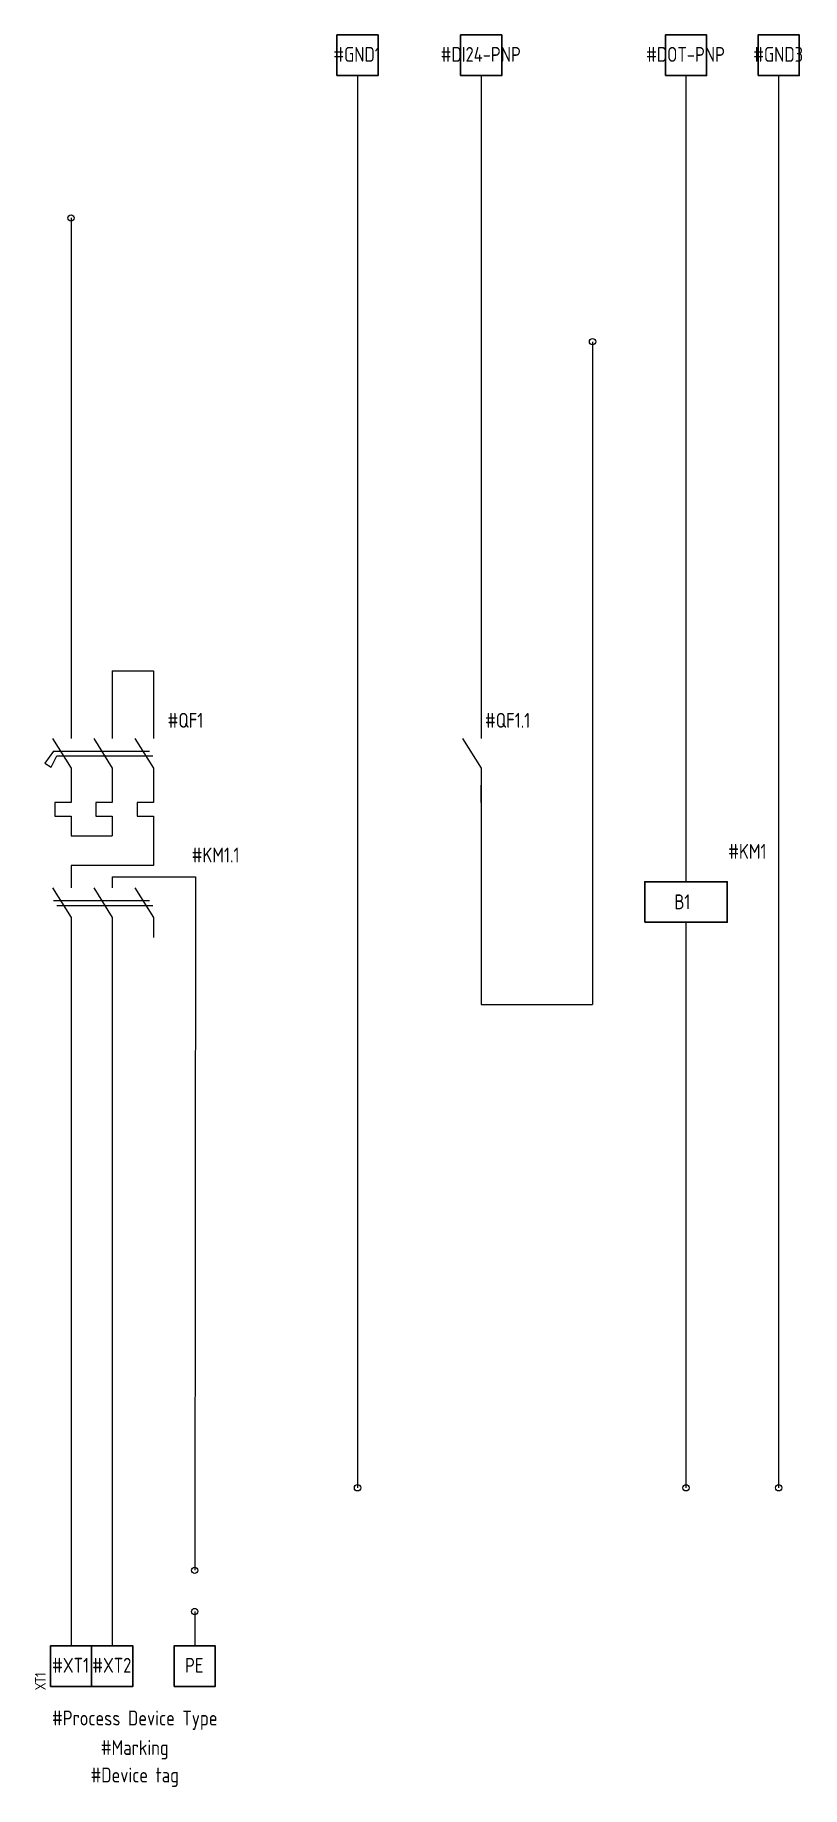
# Model space of a CAD drawing. Header units: millimetres. Extents: x 4483 to 4914, y 5956 to 6168.
# Drawn here: x 4820.9 to 4914, y 5956 to 6168.3 of the extents above; entities outside this region: 23.
import ezdxf

# ---------------------------------------------------------------- set-up
doc = ezdxf.new("R2010")
doc.units = ezdxf.units.MM
for name, color, linetype in [('Headers', 7, 'Continuous'), ('XT1', 7, 'Continuous'), ('XT7', 7, 'Continuous'), ('Кабель', 7, 'Continuous')]:
    doc.layers.add(name, color=color, linetype=linetype)
doc.layers.add('Слой1', color=7, linetype='Continuous', lineweight=30)
doc.styles.add('GOST_A', font='GOST_0.TTF')
pattern_1 = [(37.5, (5, -6.084), (-1.60003, 48.94132), [0, -38.608, 0, -43.18, 0, -41.275]), (7.5, (5, -6.084), (44.95233, 71.6825), [0, -20.828, 0, -34.798, 0, -13.335]), (327.5, (-26.24, -6.084), (79.09924, 0.14372), [0, -12.7, 0, -45.72, 0, -59.69]), (317.5, (-26.24, -6.084), (76.35565, 22.29293), [0, -6.35, 0, -29.972, 0, -34.29])]
pattern_2 = [(37.5, (10, -11.084), (-1.60003, 48.94132), [0, -38.608, 0, -43.18, 0, -41.275]), (7.5, (10, -11.084), (44.95233, 71.6825), [0, -20.828, 0, -34.798, 0, -13.335]), (327.5, (-21.24, -11.084), (79.09924, 0.14372), [0, -12.7, 0, -45.72, 0, -59.69]), (317.5, (-21.24, -11.084), (76.35565, 22.29293), [0, -6.35, 0, -29.972, 0, -34.29])]
pattern_3 = [(37.5, (0.535, 0.098), (-1.60003, 48.94132), [0, -38.608, 0, -43.18, 0, -41.275]), (7.5, (0.535, 0.1), (44.95233, 71.6825), [0, -20.828, 0, -34.798, 0, -13.335]), (327.5, (-30.707, 0.1), (79.09924, 0.14372), [0, -12.7, 0, -45.72, 0, -59.69]), (317.5, (-30.71, 0.1), (76.35565, 22.29293), [0, -6.35, 0, -29.972, 0, -34.29])]
pattern_4 = [(37.5, (0.322, 0.16), (-1.60003, 48.94132), [0, -38.608, 0, -43.18, 0, -41.275]), (7.5, (0.32, 0.16), (44.95233, 71.6825), [0, -20.828, 0, -34.798, 0, -13.335]), (327.5, (-30.92, 0.16), (79.09924, 0.14372), [0, -12.7, 0, -45.72, 0, -59.69]), (317.5, (-30.92, 0.16), (76.35565, 22.29293), [0, -6.35, 0, -29.972, 0, -34.29])]

msp = doc.modelspace()

# ---------------------------------------------------------------- hatches: boundary and pattern name
at = {"layer": 'Слой1', "lineweight": -3}
h = msp.add_hatch(dxfattribs=at)
h.set_pattern_fill('AR-SAND', color=256)
h.set_pattern_definition([(37.5, (323.57, 187.374), (-1.60003, 48.94132), [0, -38.608, 0, -43.18, 0, -41.275]), (7.5, (323.57, 187.374), (44.9523, 71.6825), [0, -20.828, 0, -34.798, 0, -13.335]), (327.5, (292.33, 187.374), (79.09924, 0.14372), [0, -12.7, 0, -45.72, 0, -59.69]), (317.5, (292.33, 187.374), (76.35565, 22.29293), [0, -6.35, 0, -29.972, 0, -34.29])])
h.paths.add_polyline_path([(4824.91, 6146.15, 1), (4825.68, 6146.15, 1)])
h = msp.add_hatch(dxfattribs=at)
h.set_pattern_fill('AR-SAND', color=256)
h.set_pattern_definition([(37.5, (386.827, 172.374), (-1.60003, 48.94132), [0, -38.608, 0, -43.18, 0, -41.275]), (7.5, (386.827, 172.374), (44.9523, 71.6825), [0, -20.828, 0, -34.798, 0, -13.335]), (327.5, (355.585, 172.374), (79.09924, 0.14372), [0, -12.7, 0, -45.72, 0, -59.69]), (317.5, (355.585, 172.374), (76.35565, 22.29293), [0, -6.35, 0, -29.972, 0, -34.29])])
h.paths.add_polyline_path([(4888.16, 6131.15, 1), (4888.93, 6131.15, 1)])
h = msp.add_hatch(dxfattribs=at)
h.set_pattern_fill('AR-SAND', color=256)
h.set_pattern_definition([(37.5, (-1.567, -0.148), (-1.60003, 48.94132), [0, -38.608, 0, -43.18, 0, -41.275]), (7.5, (-1.57, -0.15), (44.95233, 71.6825), [0, -20.828, 0, -34.798, 0, -13.335]), (327.5, (-32.81, -0.15), (79.09924, 0.14372), [0, -12.7, 0, -45.72, 0, -59.69]), (317.5, (-32.81, -0.15), (76.35565, 22.29293), [0, -6.35, 0, -29.972, 0, -34.29])])
h.paths.add_polyline_path([(4483.15, 6127.95, 1), (4483.92, 6127.95, 1)])
h = msp.add_hatch(dxfattribs=at)
h.set_pattern_fill('AR-SAND', color=256)
h.set_pattern_definition([(37.5, (-0.368, -0.234), (-1.60003, 48.94132), [0, -38.608, 0, -43.18, 0, -41.275]), (7.5, (-0.37, -0.234), (44.95233, 71.6825), [0, -20.828, 0, -34.798, 0, -13.335]), (327.5, (-31.61, -0.234), (79.09924, 0.14372), [0, -12.7, 0, -45.72, 0, -59.69]), (317.5, (-31.61, -0.234), (76.35565, 22.29293), [0, -6.35, 0, -29.972, 0, -34.29])])
h.paths.add_polyline_path([(4484.35, 6127.86, 1), (4485.12, 6127.86, 1)])
h = msp.add_hatch(dxfattribs=at)
h.set_pattern_fill('AR-SAND', color=256)
h.set_pattern_definition([(37.5, (-0.205, -0.163), (-1.60003, 48.94132), [0, -38.608, 0, -43.18, 0, -41.275]), (7.5, (-0.205, -0.16), (44.95233, 71.6825), [0, -20.828, 0, -34.798, 0, -13.335]), (327.5, (-31.447, -0.163), (79.09924, 0.14372), [0, -12.7, 0, -45.72, 0, -59.69]), (317.5, (-31.45, -0.16), (76.35565, 22.29293), [0, -6.35, 0, -29.972, 0, -34.29])])
h.paths.add_polyline_path([(4484.51, 6127.93, 1), (4485.28, 6127.93, 1)])
h = msp.add_hatch(dxfattribs=at)
h.set_pattern_fill('AR-SAND', color=256)
h.set_pattern_definition([(37.5, (-0.198, -0.163), (-1.60003, 48.94132), [0, -38.608, 0, -43.18, 0, -41.275]), (7.5, (-0.2, -0.16), (44.95233, 71.6825), [0, -20.828, 0, -34.798, 0, -13.335]), (327.5, (-31.44, -0.163), (79.09924, 0.14372), [0, -12.7, 0, -45.72, 0, -59.69]), (317.5, (-31.44, -0.16), (76.35565, 22.29293), [0, -6.35, 0, -29.972, 0, -34.29])])
h.paths.add_polyline_path([(4484.52, 6127.93, 1), (4485.29, 6127.93, 1)])
h = msp.add_hatch(dxfattribs=at)
h.set_pattern_fill('AR-SAND', color=256)
h.set_pattern_definition(pattern_4)
h.paths.add_polyline_path([(4485.04, 6128.26, 1), (4485.81, 6128.26, 1)])
h = msp.add_hatch(dxfattribs=at)
h.set_pattern_fill('AR-SAND', color=256)
h.set_pattern_definition(pattern_4)
h.paths.add_polyline_path([(4485.04, 6128.26, 1), (4485.81, 6128.26, 1)])
h = msp.add_hatch(dxfattribs=at)
h.set_pattern_fill('AR-SAND', color=256)
h.set_pattern_definition(pattern_3)
h.paths.add_polyline_path([(4485.25, 6128.19, 1), (4486.02, 6128.19, 1)])
h = msp.add_hatch(dxfattribs=at)
h.set_pattern_fill('AR-SAND', color=256)
h.set_pattern_definition(pattern_3)
h.paths.add_polyline_path([(4485.25, 6128.19, 1), (4486.02, 6128.19, 1)])
h = msp.add_hatch(dxfattribs=at)
h.set_pattern_fill('AR-SAND', color=256)
h.set_pattern_definition(pattern_3)
h.paths.add_polyline_path([(4485.25, 6128.19, 1), (4486.02, 6128.19, 1)])
h = msp.add_hatch(dxfattribs=at)
h.set_pattern_fill('AR-SAND', color=256)
h.set_pattern_definition(pattern_3)
h.paths.add_polyline_path([(4485.25, 6128.19, 1), (4486.02, 6128.19, 1)])
h = msp.add_hatch(dxfattribs=at)
h.set_pattern_fill('AR-SAND', color=256)
h.set_pattern_definition(pattern_3)
h.paths.add_polyline_path([(4485.25, 6128.19, 1), (4486.02, 6128.19, 1)])
h = msp.add_hatch(dxfattribs=at)
h.set_pattern_fill('AR-SAND', color=256)
h.set_pattern_definition([(37.5, (0.694, 0.063), (-1.60003, 48.94132), [0, -38.608, 0, -43.18, 0, -41.275]), (7.5, (0.694, 0.063), (44.95233, 71.6825), [0, -20.828, 0, -34.798, 0, -13.335]), (327.5, (-30.548, 0.063), (79.09924, 0.14372), [0, -12.7, 0, -45.72, 0, -59.69]), (317.5, (-30.55, 0.06), (76.35565, 22.29293), [0, -6.35, 0, -29.972, 0, -34.29])])
h.paths.add_polyline_path([(4485.41, 6128.16, 1), (4486.18, 6128.16, 1)])
h = msp.add_hatch(dxfattribs=at)
h.set_pattern_fill('AR-SAND', color=256)
h.set_pattern_definition([(37.5, (0.885, -0.06), (-1.60003, 48.94132), [0, -38.608, 0, -43.18, 0, -41.275]), (7.5, (0.885, -0.06), (44.95233, 71.6825), [0, -20.828, 0, -34.798, 0, -13.335]), (327.5, (-30.357, -0.06), (79.09924, 0.14372), [0, -12.7, 0, -45.72, 0, -59.69]), (317.5, (-30.36, -0.06), (76.35565, 22.29293), [0, -6.35, 0, -29.972, 0, -34.29])])
h.paths.add_polyline_path([(4485.6, 6128.03, 1), (4486.37, 6128.03, 1)])
h = msp.add_hatch(dxfattribs=at)
h.set_pattern_fill('AR-SAND', color=256)
h.set_pattern_definition([(37.5, (1.176, -0.31), (-1.60003, 48.94132), [0, -38.608, 0, -43.18, 0, -41.275]), (7.5, (1.176, -0.31), (44.95233, 71.6825), [0, -20.828, 0, -34.798, 0, -13.335]), (327.5, (-30.066, -0.31), (79.09924, 0.14372), [0, -12.7, 0, -45.72, 0, -59.69]), (317.5, (-30.066, -0.31), (76.35565, 22.29293), [0, -6.35, 0, -29.972, 0, -34.29])])
h.paths.add_polyline_path([(4485.89, 6127.78, 1), (4486.66, 6127.78, 1)])
h = msp.add_hatch(dxfattribs=at)
h.set_pattern_fill('AR-SAND', color=256)
h.set_pattern_definition([(37.5, (-1.9, 5.91), (-1.60003, 48.94132), [0, -38.608, 0, -43.18, 0, -41.275]), (7.5, (-1.9, 5.91), (44.95233, 71.6825), [0, -20.828, 0, -34.798, 0, -13.335]), (327.5, (-33.143, 5.91), (79.09924, 0.14372), [0, -12.7, 0, -45.72, 0, -59.69]), (317.5, (-33.14, 5.91), (76.35565, 22.29293), [0, -6.35, 0, -29.972, 0, -34.29])])
h.paths.add_polyline_path([(4484.71, 6127.01, 1), (4485.48, 6127.01, 1)])
h = msp.add_hatch(dxfattribs=at)
h.set_pattern_fill('AR-SAND', color=256)
h.set_pattern_definition(pattern_1)
h.paths.add_polyline_path([(4489.71, 6122.01, 1), (4490.48, 6122.01, 1)])
h = msp.add_hatch(dxfattribs=at)
h.set_pattern_fill('AR-SAND', color=256)
h.set_pattern_definition(pattern_1)
h.paths.add_polyline_path([(4489.71, 6122.01, 1), (4490.48, 6122.01, 1)])
h = msp.add_hatch(dxfattribs=at)
h.set_pattern_fill('AR-SAND', color=256)
h.set_pattern_definition([(37.5, (3.1, 0.91), (-1.60003, 48.94132), [0, -38.608, 0, -43.18, 0, -41.275]), (7.5, (3.1, 0.91), (44.95233, 71.6825), [0, -20.828, 0, -34.798, 0, -13.335]), (327.5, (-28.143, 0.91), (79.09924, 0.14372), [0, -12.7, 0, -45.72, 0, -59.69]), (317.5, (-28.14, 0.91), (76.35565, 22.29293), [0, -6.35, 0, -29.972, 0, -34.29])])
h.paths.add_polyline_path([(4489.71, 6122.01, 1), (4490.48, 6122.01, 1)])
h = msp.add_hatch(dxfattribs=at)
h.set_pattern_fill('AR-SAND', color=256)
h.set_pattern_definition(pattern_2)
h.paths.add_polyline_path([(4494.71, 6117.01, 1), (4495.48, 6117.01, 1)])
h = msp.add_hatch(dxfattribs=at)
h.set_pattern_fill('AR-SAND', color=256)
h.set_pattern_definition(pattern_2)
h.paths.add_polyline_path([(4494.71, 6117.01, 1), (4495.48, 6117.01, 1)])
h = msp.add_hatch(dxfattribs=at)
h.set_pattern_fill('AR-SAND', color=256)
h.set_pattern_definition([(37.5, (8.1, -4.09), (-1.60003, 48.94132), [0, -38.608, 0, -43.18, 0, -41.275]), (7.5, (8.1, -4.09), (44.95233, 71.6825), [0, -20.828, 0, -34.798, 0, -13.335]), (327.5, (-23.143, -4.09), (79.09924, 0.14372), [0, -12.7, 0, -45.72, 0, -59.69]), (317.5, (-23.14, -4.09), (76.35565, 22.29293), [0, -6.35, 0, -29.972, 0, -34.29])])
h.paths.add_polyline_path([(4494.71, 6117.01, 1), (4495.48, 6117.01, 1)])
h = msp.add_hatch(dxfattribs=at)
h.set_pattern_fill('AR-SAND', color=256)
h.set_pattern_definition([(37.5, (358.32, 33.462), (-1.60003, 48.94132), [0, -38.608, 0, -43.18, 0, -41.275]), (7.5, (358.32, 33.46), (44.9523, 71.6825), [0, -20.828, 0, -34.798, 0, -13.335]), (327.5, (327.08, 33.46), (79.09924, 0.14372), [0, -12.7, 0, -45.72, 0, -59.69]), (317.5, (327.08, 33.46), (76.35565, 22.29293), [0, -6.35, 0, -29.972, 0, -34.29])])
h.paths.add_polyline_path([(4859.66, 5992.24, 1), (4860.43, 5992.24, 1)])
h = msp.add_hatch(dxfattribs=at)
h.set_pattern_fill('AR-SAND', color=256)
h.set_pattern_definition([(37.5, (398.16, 33.462), (-1.60003, 48.94132), [0, -38.608, 0, -43.18, 0, -41.275]), (7.5, (398.16, 33.46), (44.9523, 71.6825), [0, -20.828, 0, -34.798, 0, -13.335]), (327.5, (366.92, 33.46), (79.09924, 0.14372), [0, -12.7, 0, -45.72, 0, -59.69]), (317.5, (366.92, 33.46), (76.35565, 22.29293), [0, -6.35, 0, -29.972, 0, -34.29])])
h.paths.add_polyline_path([(4900.27, 5992.24, 1), (4899.5, 5992.24, 1)])
h = msp.add_hatch(dxfattribs=at)
h.set_pattern_fill('AR-SAND', color=256)
h.set_pattern_definition([(37.5, (409.4, 33.462), (-1.60003, 48.94132), [0, -38.608, 0, -43.18, 0, -41.275]), (7.5, (409.4, 33.46), (44.9523, 71.6825), [0, -20.828, 0, -34.798, 0, -13.335]), (327.5, (378.16, 33.46), (79.09924, 0.14372), [0, -12.7, 0, -45.72, 0, -59.69]), (317.5, (378.16, 33.46), (76.35565, 22.29293), [0, -6.35, 0, -29.972, 0, -34.29])])
h.paths.add_polyline_path([(4911.51, 5992.24, 1), (4910.74, 5992.24, 1)])
h = msp.add_hatch(dxfattribs=at)
h.set_pattern_fill('AR-SAND', color=256)
h.set_pattern_definition([(37.5, (338.57, 23.462), (-1.60003, 48.94132), [0, -38.608, 0, -43.18, 0, -41.275]), (7.5, (338.57, 23.46), (44.9523, 71.6825), [0, -20.828, 0, -34.798, 0, -13.335]), (327.5, (307.33, 23.46), (79.09924, 0.14372), [0, -12.7, 0, -45.72, 0, -59.69]), (317.5, (307.33, 23.46), (76.35565, 22.29293), [0, -6.35, 0, -29.972, 0, -34.29])])
h.paths.add_polyline_path([(4839.91, 5982.24, 1), (4840.68, 5982.24, 1)])
h = msp.add_hatch(dxfattribs=at)
h.set_pattern_fill('AR-SAND', color=256)
h.set_pattern_definition([(37.5, (338.57, 18.462), (-1.60003, 48.94132), [0, -38.608, 0, -43.18, 0, -41.275]), (7.5, (338.57, 18.46), (44.9523, 71.6825), [0, -20.828, 0, -34.798, 0, -13.335]), (327.5, (307.33, 18.46), (79.09924, 0.14372), [0, -12.7, 0, -45.72, 0, -59.69]), (317.5, (307.33, 18.46), (76.35565, 22.29293), [0, -6.35, 0, -29.972, 0, -34.29])])
h.paths.add_polyline_path([(4839.91, 5977.24, 1), (4840.68, 5977.24, 1)])
h = msp.add_hatch(dxfattribs=at)
h.set_pattern_fill('AR-SAND', color=256)
h.set_pattern_definition([(37.5, (0.48, 1.17), (-1.60003, 48.94132), [0, -38.608, 0, -43.18, 0, -41.275]), (7.5, (0.48, 1.17), (44.9523, 71.6825), [0, -20.828, 0, -34.798, 0, -13.335]), (327.5, (-30.76, 1.17), (79.09924, 0.14372), [0, -12.7, 0, -45.72, 0, -59.69]), (317.5, (-30.76, 1.17), (76.35565, 22.29293), [0, -6.35, 0, -29.972, 0, -34.29])])
h.paths.add_polyline_path([(4501.82, 5959.94, 1), (4502.59, 5959.94, 1)])
h = msp.add_hatch(dxfattribs=at)
h.set_pattern_fill('AR-SAND', color=256)
h.set_pattern_definition([(37.5, (5.33, 1.215), (-1.60003, 48.94132), [0, -38.608, 0, -43.18, 0, -41.275]), (7.5, (5.33, 1.215), (44.9523, 71.6825), [0, -20.828, 0, -34.798, 0, -13.335]), (327.5, (-25.912, 1.215), (79.09924, 0.14372), [0, -12.7, 0, -45.72, 0, -59.69]), (317.5, (-25.91, 1.215), (76.35565, 22.29293), [0, -6.35, 0, -29.972, 0, -34.29])])
h.paths.add_polyline_path([(4505.04, 5959.31, 1), (4505.81, 5959.31, 1)])

# ---------------------------------------------------------------- linework, layer by layer
at = {"layer": 'Кабель'}
for p, q in [((4860.04, 6163.41), (4860.04, 5992.24)), ((4875.04, 6163.41), (4875.04, 6083.07)), ((4899.88, 6163.41), (4899.88, 6065.69)), ((4911.12, 6163.41), (4911.12, 5992.24)), ((4825.29, 6146.15), (4825.29, 6083.07)), ((4888.55, 6131.15), (4888.55, 6050.8)), ((4830.29, 6091.25), (4830.29, 6083.07)), ((4835.29, 6091.25), (4835.29, 6083.07)), ((4825.29, 6079.47), (4825.29, 6075.31)), ((4830.29, 6079.47), (4830.29, 6075.31)), ((4835.29, 6079.47), (4835.29, 6075.31)), ((4875.04, 6079.47), (4875.04, 6075.31)), ((4875.04, 6075.31), (4875.04, 6050.8)), ((4825.29, 6073.66), (4825.29, 6071.26)), ((4830.29, 6073.66), (4830.29, 6071.26)), ((4835.29, 6073.66), (4835.29, 6067.66)), ((4840.38, 6066.3), (4840.29, 5982.24)), ((4825.29, 6061.35), (4825.29, 5977.24)), ((4830.29, 6061.35), (4830.29, 5977.24)), ((4899.88, 6060.79), (4899.88, 5992.24)), ((4825.29, 5977.24), (4825.29, 5973.07)), ((4830.29, 5977.24), (4830.29, 5973.07)), ((4840.29, 5977.24), (4840.29, 5973.07))]:
    msp.add_line(p, q, dxfattribs=at)
at = {"layer": 'Слой1', "lineweight": -3}
for p, q in [((4830.29, 6091.25), (4835.29, 6091.25)), ((4823.17, 6081.53), (4822.1, 6080.07)), ((4823.04, 6083.07), (4825.29, 6079.47)), ((4823.17, 6081.53), (4834.81, 6081.53)), ((4828.04, 6083.07), (4830.29, 6079.47)), ((4833.04, 6083.07), (4835.29, 6079.47)), ((4872.79, 6083.07), (4875.04, 6079.47)), ((4822.1, 6080.07), (4822.88, 6079.57)), ((4822.88, 6079.57), (4823.58, 6080.95)), ((4823.58, 6080.95), (4835.22, 6080.95)), ((4875.04, 6075.31), (4875.04, 6077.39)), ((4825.29, 6075.31), (4823.31, 6075.31)), ((4823.31, 6075.31), (4823.31, 6073.66)), ((4830.29, 6075.31), (4828.31, 6075.31)), ((4828.31, 6075.31), (4828.31, 6073.66)), ((4835.29, 6075.31), (4833.31, 6075.31)), ((4833.31, 6075.31), (4833.31, 6073.66)), ((4823.31, 6073.66), (4825.29, 6073.66)), ((4828.31, 6073.66), (4830.29, 6073.66)), ((4833.31, 6073.66), (4835.29, 6073.66)), ((4825.29, 6071.26), (4830.29, 6071.26)), ((4835.29, 6067.66), (4825.29, 6067.66)), ((4825.29, 6067.66), (4825.29, 6064.95)), ((4823.04, 6064.95), (4825.29, 6061.35)), ((4828.04, 6064.95), (4830.29, 6061.35)), ((4830.29, 6066.3), (4830.29, 6064.95)), ((4830.29, 6066.3), (4840.38, 6066.3)), ((4833.04, 6064.95), (4835.29, 6061.35)), ((4823.17, 6063.41), (4834.81, 6063.41)), ((4823.58, 6062.83), (4835.22, 6062.83)), ((4835.29, 6061.35), (4835.29, 6058.92)), ((4875.04, 6050.8), (4888.55, 6050.8))]:
    msp.add_line(p, q, dxfattribs=at)
at = {"layer": 'Слой1', "color": 7, "lineweight": 30}
for points in [[(4857.54, 6163.41), (4862.54, 6163.41), (4862.54, 6168.32), (4857.54, 6168.32)], [(4872.54, 6163.41), (4877.54, 6163.41), (4877.54, 6168.32), (4872.54, 6168.32)], [(4897.38, 6163.41), (4902.38, 6163.41), (4902.38, 6168.32), (4897.38, 6168.32)], [(4908.62, 6163.41), (4913.62, 6163.41), (4913.62, 6168.32), (4908.62, 6168.32)], [(4894.88, 6060.79), (4904.88, 6060.79), (4904.88, 6065.69), (4894.88, 6065.69)], [(4822.79, 5968.17), (4827.79, 5968.17), (4827.79, 5973.07), (4822.79, 5973.07)], [(4827.79, 5968.17), (4832.79, 5968.17), (4832.79, 5973.07), (4827.79, 5973.07)], [(4837.79, 5968.17), (4842.79, 5968.17), (4842.79, 5973.07), (4837.79, 5973.07)]]:
    msp.add_lwpolyline(points, close=True, dxfattribs=at)
at = {"layer": 'Слой1', "lineweight": -3}
for centre in [(4825.29, 6146.15), (4888.55, 6131.15), (4860.04, 5992.24), (4899.88, 5992.24), (4911.12, 5992.24), (4840.29, 5982.24), (4840.29, 5977.24)]:
    msp.add_circle(centre, 0.384, dxfattribs=at)

# ---------------------------------------------------------------- texts
at = {"layer": 'Headers', "lineweight": -3, "char_height": 1.8, "attachment_point": 1, "style": 'GOST_A'}
for s, insert in [('\\pxqc;#Process Device Type', (4821.96, 5965.24)), ('\\pxqc;#Marking', (4821.96, 5961.66)), ('\\pxqc;#Device tag', (4821.96, 5958.33))]:
    msp.add_mtext_dynamic_manual_height_columns(s, width=22.1167, gutter_width=15, heights=[7.1], dxfattribs=dict(at, insert=insert))
at = {"layer": 'XT1', "lineweight": -3, "char_height": 1.8, "attachment_point": 1, "style": 'GOST_A'}
for s, insert in [('\\pxqc;#GND1', (4858.17, 6166.87)), ('\\pxqc;#DI24-PNP', (4873.17, 6166.87)), ('\\pxqc;#DOT-PNP', (4898.01, 6166.87)), ('\\pxqc;#GND3', (4909.25, 6166.87))]:
    msp.add_mtext_dynamic_manual_height_columns(s, width=3.6299, gutter_width=15, heights=[1.76], dxfattribs=dict(at, insert=insert))
at = {"layer": 'XT7', "lineweight": -3, "char_height": 1.8, "attachment_point": 1, "style": 'GOST_A'}
for s, insert in [('\\pxqc;#XT1', (4823.42, 5971.63)), ('\\pxqc;#XT2', (4828.42, 5971.63))]:
    msp.add_mtext_dynamic_manual_height_columns(s, width=3.6299, gutter_width=15, heights=[1.76], dxfattribs=dict(at, insert=insert))
at = {"layer": 'Слой1', "lineweight": -3, "char_height": 1.8, "attachment_point": 1, "style": 'GOST_A'}
for s, insert in [('\\pxqc;#QF1', (4837.35, 6086.16)), ('\\pxqc;#QF1.1', (4876.43, 6086.16)), ('\\pxqc;#KM1.1', (4841.01, 6069.84)), ('\\pxqc;#KM1', (4905.51, 6070.27)), ('В1', (4898.47, 6064.16)), ('\\pxqc;РЕ', (4838.42, 5971.63))]:
    msp.add_mtext_dynamic_manual_height_columns(s, width=3.6299, gutter_width=15, heights=[1.76], dxfattribs=dict(at, insert=insert))
at = {"layer": 'Слой1', "lineweight": -3, "insert": (4820.93, 5967.77), "char_height": 1.3, "attachment_point": 1, "rotation": 90, "style": 'GOST_A'}
msp.add_mtext_dynamic_manual_height_columns('ХТ1', width=3.6299, gutter_width=15, heights=[1.76], dxfattribs=at)

doc.saveas('drawing.dxf')
